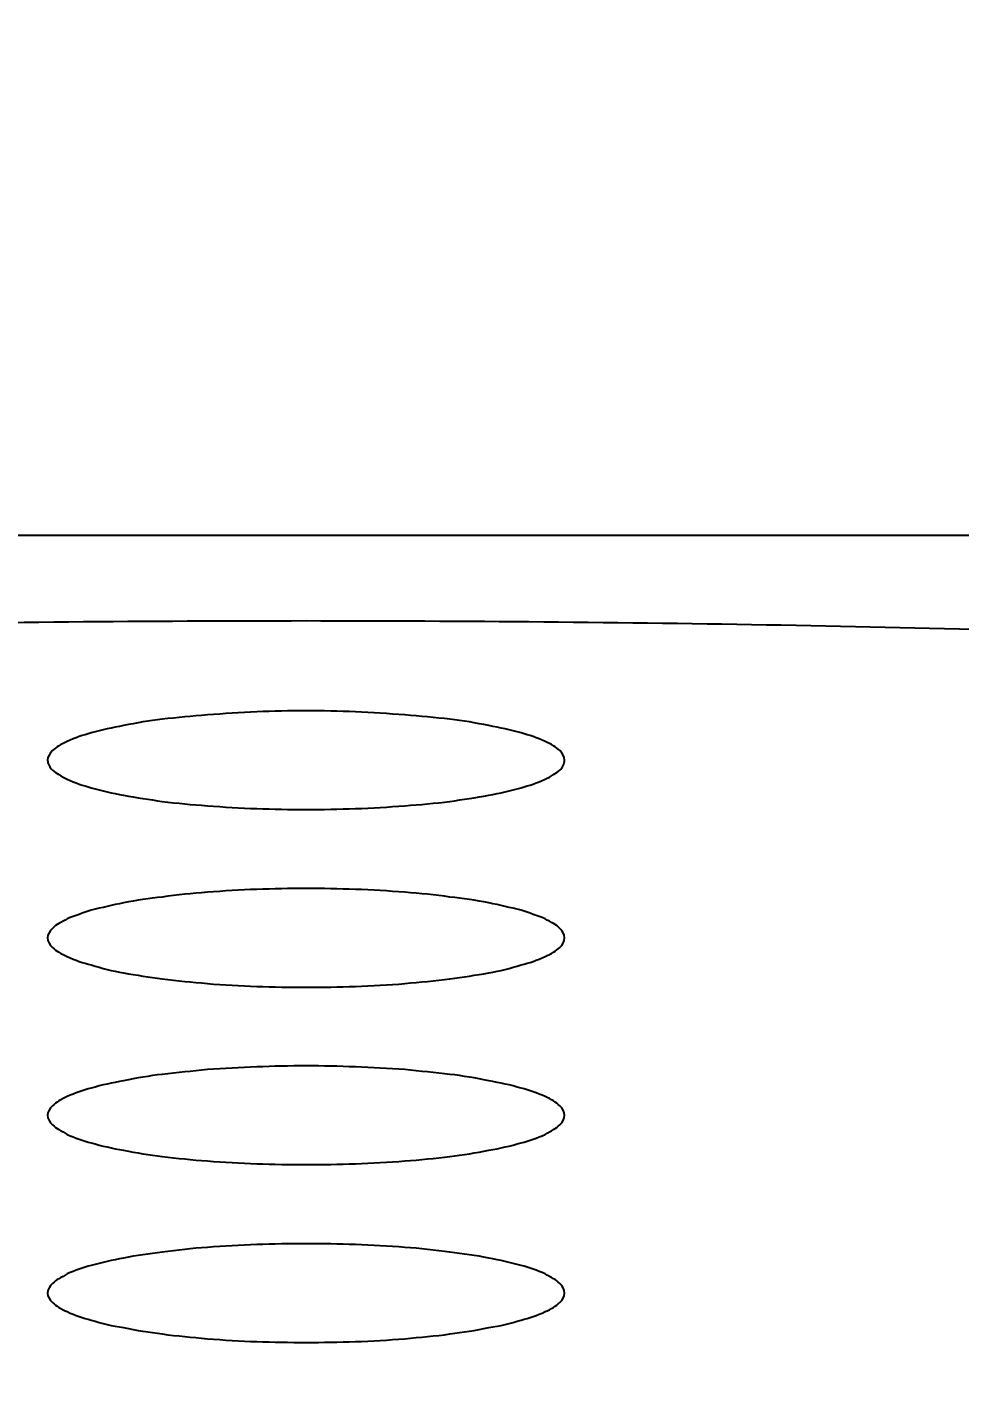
# Model space of a CAD drawing. Header units: millimetres. Extents: x 3817 to 4149, y 28263 to 28669.
# Drawn here: x 4081.043 to 4082.845, y 28551.258 to 28553.888 of the extents above; entities that cross this region are included whole.
import ezdxf

# ---------------------------------------------------------------- set-up
doc = ezdxf.new("R2010")
doc.units = ezdxf.units.MM
doc.styles.get("Standard").update_dxf_attribs({"font": ''})
doc.styles.get('Standard').set_extended_font_data('SimSun')
doc.dimstyles.new('副本 ISO-25-2bei', dxfattribs={"dimscale": 1.7, "dimtxt": 5, "dimasz": 5, "dimexe": 0.5, "dimexo": 0.625, "dimgap": 1, "dimtad": 1, "dimlfac": 0.0393, "dimdsep": 46, "dimtxsty": 'Standard', "dimcen": 2.5, "dimclrd": 1, "dimclre": 1, "dimclrt": 3, "dimadec": 0, "dimazin": 0, "dimtfac": 1, "dimtmove": 0, "dimatfit": 3, "dimfxl": 0, "dimarcsym": 0})

# ---------------------------------------------------------------- blocks, each defined once
blk = doc.blocks.new('*D6')
at = {"color": 1, "lineweight": -2, "transparency": 16777216}
for p, q in [((4082.6487, 28634.7321), (4148.4155, 28634.7321)), ((4147.5655, 28626.2321), (4147.5655, 28516.056)), ((4108.1262, 28507.556), (4148.4155, 28507.556))]:
    blk.add_line(p, q, dxfattribs=at)
at = {"color": 1, "transparency": 16777216}
for points in [[(4146.1489, 28626.2321), (4148.9822, 28626.2321), (4147.5655, 28634.7321)], [(4146.1489, 28516.056), (4148.9822, 28516.056), (4147.5655, 28507.556)]]:
    blk.add_solid(points, dxfattribs=at)
at = {"layer": 'Defpoints', "color": 0, "transparency": 16777216}
for p in [(4081.5862, 28634.7321), (4107.0637, 28507.556), (4147.5655, 28507.556)]:
    blk.add_point(p, dxfattribs=at)
at = {"color": 3, "transparency": 16777216, "insert": (4141.6155, 28571.144), "char_height": 8.5, "attachment_point": 5, "rotation": 90, "bg_fill": 3, "box_fill_scale": 1.1, "bg_fill_color": 256, "bg_fill_true_color": 13158600, "bg_fill_transparency": 0}
blk.add_mtext('127.2', dxfattribs=at)

msp = doc.modelspace()

# ---------------------------------------------------------------- linework, layer by layer
msp.add_open_spline([(4083.297, 28552.9053), (4083.297, 28552.9053), (4079.8666, 28552.9053), (4079.8666, 28552.9053)], degree=3)
for points, knots in [([(4081.5818, 28552.7401), (4080.9694, 28552.7401), (4080.358, 28552.7288), (4079.7456, 28552.7073), (4079.7456, 28552.7073), (4079.1547, 28552.6868), (4078.5628, 28552.655), (4077.9729, 28552.6109)], [0, 0, 0, 0, 0.5, 0.5, 0.5, 0.5, 1, 1, 1, 1]), ([(4085.1907, 28552.6109), (4084.6009, 28552.655), (4084.01, 28552.6868), (4083.4181, 28552.7073), (4083.4181, 28552.7073), (4082.8057, 28552.7288), (4082.1943, 28552.7401), (4081.5818, 28552.7401)], [0, 0, 0, 0, 0.5, 0.5, 0.5, 0.5, 1, 1, 1, 1]), ([(4081.5818, 28552.5667), (4081.5182, 28552.5667), (4081.4546, 28552.5637), (4081.391, 28552.5585), (4081.391, 28552.5585), (4081.3613, 28552.5565), (4081.3326, 28552.5534), (4081.3038, 28552.5503), (4081.3038, 28552.5503), (4081.2792, 28552.5473), (4081.2536, 28552.5431), (4081.2289, 28552.538), (4081.2289, 28552.538), (4081.2074, 28552.5339), (4081.1869, 28552.5298), (4081.1664, 28552.5237), (4081.1664, 28552.5237), (4081.151, 28552.5196), (4081.1356, 28552.5144), (4081.1202, 28552.5072), (4081.1202, 28552.5072), (4081.1151, 28552.5052), (4081.1089, 28552.5021), (4081.1038, 28552.499), (4081.1038, 28552.499), (4081.0997, 28552.496), (4081.0956, 28552.4929), (4081.0915, 28552.4898), (4081.0915, 28552.4898), (4081.0864, 28552.4847), (4081.0822, 28552.4775), (4081.0822, 28552.4713)], [0, 0, 0, 0, 0.125, 0.125, 0.125, 0.125, 0.25, 0.25, 0.25, 0.25, 0.375, 0.375, 0.375, 0.375, 0.5, 0.5, 0.5, 0.5, 0.625, 0.625, 0.625, 0.625, 0.75, 0.75, 0.75, 0.75, 0.875, 0.875, 0.875, 0.875, 1, 1, 1, 1]), ([(4082.0814, 28552.4713), (4082.0814, 28552.4775), (4082.0773, 28552.4847), (4082.0722, 28552.4898), (4082.0722, 28552.4898), (4082.0681, 28552.4929), (4082.064, 28552.496), (4082.0599, 28552.499), (4082.0599, 28552.499), (4082.0547, 28552.5021), (4082.0496, 28552.5052), (4082.0435, 28552.5072), (4082.0435, 28552.5072), (4082.0291, 28552.5144), (4082.0127, 28552.5196), (4081.9973, 28552.5237), (4081.9973, 28552.5237), (4081.9768, 28552.5298), (4081.9563, 28552.5339), (4081.9347, 28552.538), (4081.9347, 28552.538), (4081.9101, 28552.5431), (4081.8845, 28552.5473), (4081.8598, 28552.5503), (4081.8598, 28552.5503), (4081.8311, 28552.5534), (4081.8024, 28552.5565), (4081.7726, 28552.5585), (4081.7726, 28552.5585), (4081.709, 28552.5637), (4081.6454, 28552.5667), (4081.5818, 28552.5667)], [0, 0, 0, 0, 0.125, 0.125, 0.125, 0.125, 0.25, 0.25, 0.25, 0.25, 0.375, 0.375, 0.375, 0.375, 0.5, 0.5, 0.5, 0.5, 0.625, 0.625, 0.625, 0.625, 0.75, 0.75, 0.75, 0.75, 0.875, 0.875, 0.875, 0.875, 1, 1, 1, 1]), ([(4081.0822, 28552.4713), (4081.0822, 28552.4642), (4081.0864, 28552.457), (4081.0915, 28552.4518), (4081.0915, 28552.4518), (4081.0956, 28552.4488), (4081.0997, 28552.4457), (4081.1038, 28552.4436), (4081.1038, 28552.4436), (4081.1089, 28552.4395), (4081.1151, 28552.4375), (4081.1202, 28552.4344), (4081.1202, 28552.4344), (4081.1356, 28552.4272), (4081.151, 28552.4221), (4081.1664, 28552.418), (4081.1664, 28552.418), (4081.1869, 28552.4118), (4081.2074, 28552.4077), (4081.2289, 28552.4036), (4081.2289, 28552.4036), (4081.2536, 28552.3985), (4081.2792, 28552.3954), (4081.3038, 28552.3913), (4081.3038, 28552.3913), (4081.3326, 28552.3882), (4081.3613, 28552.3852), (4081.391, 28552.3831), (4081.391, 28552.3831), (4081.4546, 28552.378), (4081.5182, 28552.3759), (4081.5818, 28552.3759)], [0, 0, 0, 0, 0.125, 0.125, 0.125, 0.125, 0.25, 0.25, 0.25, 0.25, 0.375, 0.375, 0.375, 0.375, 0.5, 0.5, 0.5, 0.5, 0.625, 0.625, 0.625, 0.625, 0.75, 0.75, 0.75, 0.75, 0.875, 0.875, 0.875, 0.875, 1, 1, 1, 1]), ([(4081.5818, 28552.3759), (4081.6454, 28552.3759), (4081.709, 28552.378), (4081.7726, 28552.3831), (4081.7726, 28552.3831), (4081.8024, 28552.3852), (4081.8311, 28552.3882), (4081.8598, 28552.3913), (4081.8598, 28552.3913), (4081.8845, 28552.3954), (4081.9101, 28552.3985), (4081.9347, 28552.4036), (4081.9347, 28552.4036), (4081.9563, 28552.4077), (4081.9768, 28552.4118), (4081.9973, 28552.418), (4081.9973, 28552.418), (4082.0127, 28552.4221), (4082.0291, 28552.4272), (4082.0435, 28552.4344), (4082.0435, 28552.4344), (4082.0496, 28552.4375), (4082.0547, 28552.4395), (4082.0599, 28552.4436), (4082.0599, 28552.4436), (4082.064, 28552.4457), (4082.0681, 28552.4488), (4082.0722, 28552.4518), (4082.0722, 28552.4518), (4082.0773, 28552.457), (4082.0814, 28552.4642), (4082.0814, 28552.4713)], [0, 0, 0, 0, 0.125, 0.125, 0.125, 0.125, 0.25, 0.25, 0.25, 0.25, 0.375, 0.375, 0.375, 0.375, 0.5, 0.5, 0.5, 0.5, 0.625, 0.625, 0.625, 0.625, 0.75, 0.75, 0.75, 0.75, 0.875, 0.875, 0.875, 0.875, 1, 1, 1, 1]), ([(4081.5818, 28552.2231), (4081.5182, 28552.2231), (4081.4546, 28552.221), (4081.391, 28552.2159), (4081.391, 28552.2159), (4081.3613, 28552.2139), (4081.3326, 28552.2108), (4081.3038, 28552.2067), (4081.3038, 28552.2067), (4081.2792, 28552.2036), (4081.2536, 28552.2005), (4081.2289, 28552.1954), (4081.2289, 28552.1954), (4081.2074, 28552.1913), (4081.1869, 28552.1862), (4081.1664, 28552.181), (4081.1664, 28552.181), (4081.151, 28552.1759), (4081.1356, 28552.1708), (4081.1202, 28552.1646), (4081.1202, 28552.1646), (4081.1151, 28552.1615), (4081.1089, 28552.1585), (4081.1038, 28552.1554), (4081.1038, 28552.1554), (4081.0997, 28552.1533), (4081.0956, 28552.1503), (4081.0915, 28552.1461), (4081.0915, 28552.1461), (4081.0864, 28552.141), (4081.0822, 28552.1349), (4081.0822, 28552.1277)], [0, 0, 0, 0, 0.125, 0.125, 0.125, 0.125, 0.25, 0.25, 0.25, 0.25, 0.375, 0.375, 0.375, 0.375, 0.5, 0.5, 0.5, 0.5, 0.625, 0.625, 0.625, 0.625, 0.75, 0.75, 0.75, 0.75, 0.875, 0.875, 0.875, 0.875, 1, 1, 1, 1]), ([(4082.0814, 28552.1277), (4082.0814, 28552.1349), (4082.0773, 28552.141), (4082.0722, 28552.1461), (4082.0722, 28552.1461), (4082.0681, 28552.1503), (4082.064, 28552.1533), (4082.0599, 28552.1554), (4082.0599, 28552.1554), (4082.0547, 28552.1585), (4082.0496, 28552.1615), (4082.0435, 28552.1646), (4082.0435, 28552.1646), (4082.0291, 28552.1708), (4082.0127, 28552.1759), (4081.9973, 28552.181), (4081.9973, 28552.181), (4081.9768, 28552.1862), (4081.9563, 28552.1913), (4081.9347, 28552.1954), (4081.9347, 28552.1954), (4081.9101, 28552.2005), (4081.8845, 28552.2036), (4081.8598, 28552.2067), (4081.8598, 28552.2067), (4081.8311, 28552.2108), (4081.8024, 28552.2139), (4081.7726, 28552.2159), (4081.7726, 28552.2159), (4081.709, 28552.221), (4081.6454, 28552.2231), (4081.5818, 28552.2231)], [0, 0, 0, 0, 0.125, 0.125, 0.125, 0.125, 0.25, 0.25, 0.25, 0.25, 0.375, 0.375, 0.375, 0.375, 0.5, 0.5, 0.5, 0.5, 0.625, 0.625, 0.625, 0.625, 0.75, 0.75, 0.75, 0.75, 0.875, 0.875, 0.875, 0.875, 1, 1, 1, 1]), ([(4081.0822, 28552.1277), (4081.0822, 28552.1205), (4081.0864, 28552.1143), (4081.0915, 28552.1092), (4081.0915, 28552.1092), (4081.0956, 28552.1051), (4081.0997, 28552.1031), (4081.1038, 28552.1), (4081.1038, 28552.1), (4081.1089, 28552.0969), (4081.1151, 28552.0938), (4081.1202, 28552.0918), (4081.1202, 28552.0918), (4081.1356, 28552.0846), (4081.151, 28552.0795), (4081.1664, 28552.0754), (4081.1664, 28552.0754), (4081.1869, 28552.0692), (4081.2074, 28552.0641), (4081.2289, 28552.06), (4081.2289, 28552.06), (4081.2536, 28552.0559), (4081.2792, 28552.0518), (4081.3038, 28552.0487), (4081.3038, 28552.0487), (4081.3326, 28552.0446), (4081.3613, 28552.0425), (4081.391, 28552.0395), (4081.391, 28552.0395), (4081.4546, 28552.0343), (4081.5182, 28552.0323), (4081.5818, 28552.0323)], [0, 0, 0, 0, 0.125, 0.125, 0.125, 0.125, 0.25, 0.25, 0.25, 0.25, 0.375, 0.375, 0.375, 0.375, 0.5, 0.5, 0.5, 0.5, 0.625, 0.625, 0.625, 0.625, 0.75, 0.75, 0.75, 0.75, 0.875, 0.875, 0.875, 0.875, 1, 1, 1, 1]), ([(4081.5818, 28552.0323), (4081.6454, 28552.0323), (4081.709, 28552.0343), (4081.7726, 28552.0395), (4081.7726, 28552.0395), (4081.8024, 28552.0425), (4081.8311, 28552.0446), (4081.8598, 28552.0487), (4081.8598, 28552.0487), (4081.8845, 28552.0518), (4081.9101, 28552.0559), (4081.9347, 28552.06), (4081.9347, 28552.06), (4081.9563, 28552.0641), (4081.9768, 28552.0692), (4081.9973, 28552.0754), (4081.9973, 28552.0754), (4082.0127, 28552.0795), (4082.0291, 28552.0846), (4082.0435, 28552.0918), (4082.0435, 28552.0918), (4082.0496, 28552.0938), (4082.0547, 28552.0969), (4082.0599, 28552.1), (4082.0599, 28552.1), (4082.064, 28552.1031), (4082.0681, 28552.1061), (4082.0722, 28552.1092), (4082.0722, 28552.1092), (4082.0773, 28552.1143), (4082.0814, 28552.1205), (4082.0814, 28552.1277)], [0, 0, 0, 0, 0.125, 0.125, 0.125, 0.125, 0.25, 0.25, 0.25, 0.25, 0.375, 0.375, 0.375, 0.375, 0.5, 0.5, 0.5, 0.5, 0.625, 0.625, 0.625, 0.625, 0.75, 0.75, 0.75, 0.75, 0.875, 0.875, 0.875, 0.875, 1, 1, 1, 1]), ([(4081.5818, 28551.8805), (4081.5182, 28551.8805), (4081.4546, 28551.8774), (4081.391, 28551.8733), (4081.391, 28551.8733), (4081.3613, 28551.8702), (4081.3326, 28551.8671), (4081.3038, 28551.864), (4081.3038, 28551.864), (4081.2792, 28551.861), (4081.2536, 28551.8569), (4081.2289, 28551.8517), (4081.2289, 28551.8517), (4081.2074, 28551.8476), (4081.1869, 28551.8435), (4081.1664, 28551.8374), (4081.1664, 28551.8374), (4081.151, 28551.8333), (4081.1356, 28551.8281), (4081.1202, 28551.821), (4081.1202, 28551.821), (4081.1151, 28551.8189), (4081.1089, 28551.8158), (4081.1038, 28551.8127), (4081.1038, 28551.8127), (4081.0997, 28551.8097), (4081.0956, 28551.8066), (4081.0915, 28551.8035), (4081.0915, 28551.8035), (4081.0864, 28551.7984), (4081.0822, 28551.7912), (4081.0822, 28551.7851)], [0, 0, 0, 0, 0.125, 0.125, 0.125, 0.125, 0.25, 0.25, 0.25, 0.25, 0.375, 0.375, 0.375, 0.375, 0.5, 0.5, 0.5, 0.5, 0.625, 0.625, 0.625, 0.625, 0.75, 0.75, 0.75, 0.75, 0.875, 0.875, 0.875, 0.875, 1, 1, 1, 1]), ([(4082.0814, 28551.7851), (4082.0814, 28551.7912), (4082.0773, 28551.7984), (4082.0722, 28551.8035), (4082.0722, 28551.8035), (4082.0681, 28551.8066), (4082.064, 28551.8097), (4082.0599, 28551.8127), (4082.0599, 28551.8127), (4082.0547, 28551.8158), (4082.0496, 28551.8189), (4082.0435, 28551.821), (4082.0435, 28551.821), (4082.0291, 28551.8281), (4082.0127, 28551.8333), (4081.9973, 28551.8374), (4081.9973, 28551.8374), (4081.9768, 28551.8435), (4081.9563, 28551.8476), (4081.9347, 28551.8517), (4081.9347, 28551.8517), (4081.9101, 28551.8569), (4081.8845, 28551.861), (4081.8598, 28551.864), (4081.8598, 28551.864), (4081.8311, 28551.8671), (4081.8024, 28551.8702), (4081.7726, 28551.8733), (4081.7726, 28551.8733), (4081.709, 28551.8774), (4081.6454, 28551.8805), (4081.5818, 28551.8805)], [0, 0, 0, 0, 0.125, 0.125, 0.125, 0.125, 0.25, 0.25, 0.25, 0.25, 0.375, 0.375, 0.375, 0.375, 0.5, 0.5, 0.5, 0.5, 0.625, 0.625, 0.625, 0.625, 0.75, 0.75, 0.75, 0.75, 0.875, 0.875, 0.875, 0.875, 1, 1, 1, 1]), ([(4081.0822, 28551.7851), (4081.0822, 28551.7779), (4081.0864, 28551.7707), (4081.0915, 28551.7666), (4081.0915, 28551.7666), (4081.0956, 28551.7625), (4081.0997, 28551.7594), (4081.1038, 28551.7574), (4081.1038, 28551.7574), (4081.1089, 28551.7543), (4081.1151, 28551.7512), (4081.1202, 28551.7481), (4081.1202, 28551.7481), (4081.1356, 28551.7409), (4081.151, 28551.7358), (4081.1664, 28551.7317), (4081.1664, 28551.7317), (4081.1869, 28551.7256), (4081.2074, 28551.7214), (4081.2289, 28551.7173), (4081.2289, 28551.7173), (4081.2536, 28551.7122), (4081.2792, 28551.7091), (4081.3038, 28551.705), (4081.3038, 28551.705), (4081.3326, 28551.702), (4081.3613, 28551.6989), (4081.391, 28551.6968), (4081.391, 28551.6968), (4081.4546, 28551.6917), (4081.5182, 28551.6896), (4081.5818, 28551.6896)], [0, 0, 0, 0, 0.125, 0.125, 0.125, 0.125, 0.25, 0.25, 0.25, 0.25, 0.375, 0.375, 0.375, 0.375, 0.5, 0.5, 0.5, 0.5, 0.625, 0.625, 0.625, 0.625, 0.75, 0.75, 0.75, 0.75, 0.875, 0.875, 0.875, 0.875, 1, 1, 1, 1]), ([(4081.5818, 28551.6896), (4081.6454, 28551.6896), (4081.709, 28551.6917), (4081.7726, 28551.6968), (4081.7726, 28551.6968), (4081.8024, 28551.6989), (4081.8311, 28551.702), (4081.8598, 28551.705), (4081.8598, 28551.705), (4081.8845, 28551.7091), (4081.9101, 28551.7122), (4081.9347, 28551.7173), (4081.9347, 28551.7173), (4081.9563, 28551.7214), (4081.9768, 28551.7256), (4081.9973, 28551.7317), (4081.9973, 28551.7317), (4082.0127, 28551.7358), (4082.0291, 28551.7409), (4082.0435, 28551.7481), (4082.0435, 28551.7481), (4082.0496, 28551.7512), (4082.0547, 28551.7543), (4082.0599, 28551.7574), (4082.0599, 28551.7574), (4082.064, 28551.7594), (4082.0681, 28551.7625), (4082.0722, 28551.7666), (4082.0722, 28551.7666), (4082.0773, 28551.7707), (4082.0814, 28551.7779), (4082.0814, 28551.7851)], [0, 0, 0, 0, 0.125, 0.125, 0.125, 0.125, 0.25, 0.25, 0.25, 0.25, 0.375, 0.375, 0.375, 0.375, 0.5, 0.5, 0.5, 0.5, 0.625, 0.625, 0.625, 0.625, 0.75, 0.75, 0.75, 0.75, 0.875, 0.875, 0.875, 0.875, 1, 1, 1, 1]), ([(4081.5818, 28551.5368), (4081.5182, 28551.5368), (4081.4546, 28551.5347), (4081.391, 28551.5296), (4081.391, 28551.5296), (4081.3613, 28551.5276), (4081.3326, 28551.5245), (4081.3038, 28551.5204), (4081.3038, 28551.5204), (4081.2792, 28551.5173), (4081.2536, 28551.5142), (4081.2289, 28551.5091), (4081.2289, 28551.5091), (4081.2074, 28551.505), (4081.1869, 28551.4999), (4081.1664, 28551.4947), (4081.1664, 28551.4947), (4081.151, 28551.4906), (4081.1356, 28551.4855), (4081.1202, 28551.4783), (4081.1202, 28551.4783), (4081.1151, 28551.4752), (4081.1089, 28551.4722), (4081.1038, 28551.4691), (4081.1038, 28551.4691), (4081.0997, 28551.467), (4081.0956, 28551.464), (4081.0915, 28551.4599), (4081.0915, 28551.4599), (4081.0864, 28551.4547), (4081.0822, 28551.4486), (4081.0822, 28551.4414)], [0, 0, 0, 0, 0.125, 0.125, 0.125, 0.125, 0.25, 0.25, 0.25, 0.25, 0.375, 0.375, 0.375, 0.375, 0.5, 0.5, 0.5, 0.5, 0.625, 0.625, 0.625, 0.625, 0.75, 0.75, 0.75, 0.75, 0.875, 0.875, 0.875, 0.875, 1, 1, 1, 1]), ([(4082.0814, 28551.4414), (4082.0814, 28551.4486), (4082.0773, 28551.4547), (4082.0722, 28551.4599), (4082.0722, 28551.4599), (4082.0681, 28551.464), (4082.064, 28551.467), (4082.0599, 28551.4691), (4082.0599, 28551.4691), (4082.0547, 28551.4722), (4082.0496, 28551.4752), (4082.0435, 28551.4783), (4082.0435, 28551.4783), (4082.0291, 28551.4855), (4082.0127, 28551.4906), (4081.9973, 28551.4947), (4081.9973, 28551.4947), (4081.9768, 28551.4999), (4081.9563, 28551.505), (4081.9347, 28551.5091), (4081.9347, 28551.5091), (4081.9101, 28551.5142), (4081.8845, 28551.5173), (4081.8598, 28551.5204), (4081.8598, 28551.5204), (4081.8311, 28551.5245), (4081.8024, 28551.5276), (4081.7726, 28551.5296), (4081.7726, 28551.5296), (4081.709, 28551.5347), (4081.6454, 28551.5368), (4081.5818, 28551.5368)], [0, 0, 0, 0, 0.125, 0.125, 0.125, 0.125, 0.25, 0.25, 0.25, 0.25, 0.375, 0.375, 0.375, 0.375, 0.5, 0.5, 0.5, 0.5, 0.625, 0.625, 0.625, 0.625, 0.75, 0.75, 0.75, 0.75, 0.875, 0.875, 0.875, 0.875, 1, 1, 1, 1]), ([(4081.0822, 28551.4414), (4081.0822, 28551.4342), (4081.0864, 28551.4281), (4081.0915, 28551.4229), (4081.0915, 28551.4229), (4081.0956, 28551.4199), (4081.0997, 28551.4168), (4081.1038, 28551.4137), (4081.1038, 28551.4137), (4081.1089, 28551.4106), (4081.1151, 28551.4075), (4081.1202, 28551.4055), (4081.1202, 28551.4055), (4081.1356, 28551.3983), (4081.151, 28551.3932), (4081.1664, 28551.3891), (4081.1664, 28551.3891), (4081.1869, 28551.3829), (4081.2074, 28551.3778), (4081.2289, 28551.3747), (4081.2289, 28551.3747), (4081.2536, 28551.3696), (4081.2792, 28551.3655), (4081.3038, 28551.3624), (4081.3038, 28551.3624), (4081.3326, 28551.3583), (4081.3613, 28551.3563), (4081.391, 28551.3532), (4081.391, 28551.3532), (4081.4546, 28551.348), (4081.5182, 28551.346), (4081.5818, 28551.346)], [0, 0, 0, 0, 0.125, 0.125, 0.125, 0.125, 0.25, 0.25, 0.25, 0.25, 0.375, 0.375, 0.375, 0.375, 0.5, 0.5, 0.5, 0.5, 0.625, 0.625, 0.625, 0.625, 0.75, 0.75, 0.75, 0.75, 0.875, 0.875, 0.875, 0.875, 1, 1, 1, 1]), ([(4081.5818, 28551.346), (4081.6454, 28551.346), (4081.709, 28551.348), (4081.7726, 28551.3532), (4081.7726, 28551.3532), (4081.8024, 28551.3563), (4081.8311, 28551.3583), (4081.8598, 28551.3624), (4081.8598, 28551.3624), (4081.8845, 28551.3655), (4081.9101, 28551.3696), (4081.9347, 28551.3747), (4081.9347, 28551.3747), (4081.9563, 28551.3778), (4081.9768, 28551.3829), (4081.9973, 28551.3891), (4081.9973, 28551.3891), (4082.0127, 28551.3932), (4082.0291, 28551.3983), (4082.0435, 28551.4055), (4082.0435, 28551.4055), (4082.0496, 28551.4075), (4082.0547, 28551.4106), (4082.0599, 28551.4137), (4082.0599, 28551.4137), (4082.064, 28551.4168), (4082.0681, 28551.4199), (4082.0722, 28551.4229), (4082.0722, 28551.4229), (4082.0773, 28551.4281), (4082.0814, 28551.4342), (4082.0814, 28551.4414)], [0, 0, 0, 0, 0.125, 0.125, 0.125, 0.125, 0.25, 0.25, 0.25, 0.25, 0.375, 0.375, 0.375, 0.375, 0.5, 0.5, 0.5, 0.5, 0.625, 0.625, 0.625, 0.625, 0.75, 0.75, 0.75, 0.75, 0.875, 0.875, 0.875, 0.875, 1, 1, 1, 1])]:
    msp.add_open_spline(points, degree=3, knots=knots)

# ---------------------------------------------------------------- next in the draw order: dimensions: what is measured, and where the dimension line sits
dim = msp.add_linear_dim(base=(4147.5655, 28507.556), p1=(4081.5862, 28634.7321), p2=(4107.0637, 28507.556), angle=90, dimstyle='副本 ISO-25-2bei', override={"dimdec": 1, "dimlfac": 1, "dimtfill": 1})
dim.commit()
dim.dimension.update_dxf_attribs({"geometry": '*D6', "text_midpoint": (4141.6155, 28571.144)})

doc.saveas('drawing.dxf')
